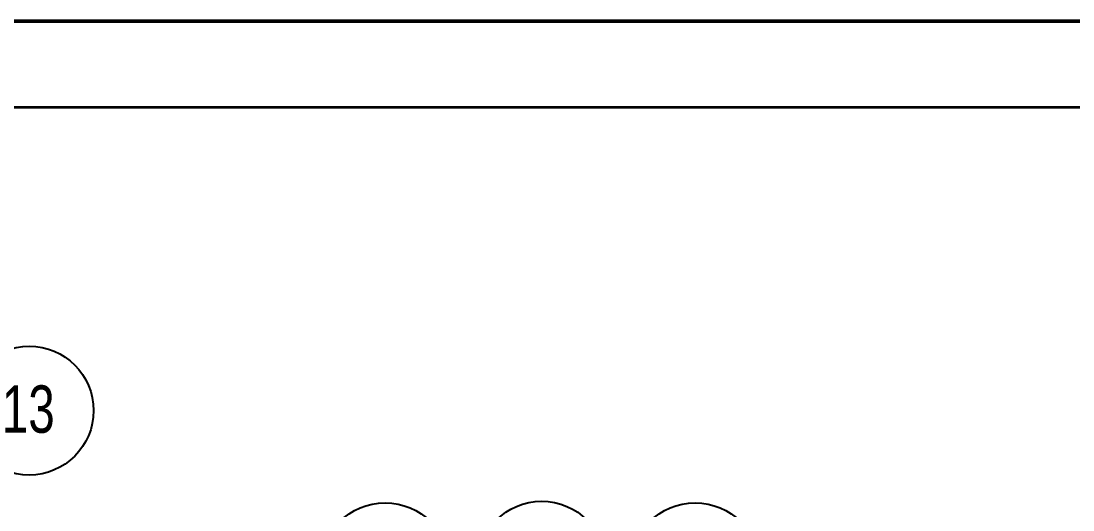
# Model space of a CAD drawing. Header units: millimetres. Extents: x 0 to 279, y 0 to 216.
# Drawn here: x 82.3 to 160, y 179.8 to 215.9 of the extents above; entities that cross this region are included whole.
import ezdxf

# ---------------------------------------------------------------- set-up
doc = ezdxf.new("R2010")
doc.units = ezdxf.units.MM
doc.layers.add('DIM', color=1, linetype='Continuous')
doc.layers.add('PAGE_BORDER', color=7, linetype='Continuous')
doc.styles.add('SLDTEXTSTYLE0', font='TXT', dxfattribs={"width": 0.75})

# ---------------------------------------------------------------- blocks, each defined once
blk = doc.blocks.new('SW_NOTE_3')
at = {"layer": 'DIM', "color": 0}
blk.add_circle((1.707, 4.438), 4.755, dxfattribs=at)
at = {"layer": 'DIM', "color": 0, "insert": (1.672, 6.302), "char_height": 3.5, "attachment_point": 2, "style": 'SLDTEXTSTYLE0'}
blk.add_mtext('1', dxfattribs=at)
blk = doc.blocks.new('SW_NOTE_4')
at = {"layer": 'DIM', "color": 0}
blk.add_circle((1.347, 4.561), 4.755, dxfattribs=at)
at = {"layer": 'DIM', "color": 0, "insert": (1.312, 6.424), "char_height": 3.5, "attachment_point": 2, "style": 'SLDTEXTSTYLE0'}
blk.add_mtext('2', dxfattribs=at)
blk = doc.blocks.new('SW_NOTE_11')
at = {"layer": 'DIM', "color": 0}
blk.add_circle((3.338, 3.387), 4.755, dxfattribs=at)
at = {"layer": 'DIM', "color": 0, "insert": (3.267, 5.251), "char_height": 3.5, "attachment_point": 2, "style": 'SLDTEXTSTYLE0'}
blk.add_mtext('13', dxfattribs=at)
blk = doc.blocks.new('SW_NOTE_12')
at = {"layer": 'DIM', "color": 0}
blk.add_circle((1.712, 4.436), 4.755, dxfattribs=at)
at = {"layer": 'DIM', "color": 0, "insert": (1.642, 6.3), "char_height": 3.5, "attachment_point": 2, "style": 'SLDTEXTSTYLE0'}
blk.add_mtext('14', dxfattribs=at)

msp = doc.modelspace()

# ---------------------------------------------------------------- linework, layer by layer
at = {"color": 7, "linetype": 'Continuous', "lineweight": 50}
msp.add_line((0, 215.9), (279.4, 215.9), dxfattribs=at)
at = {"layer": 'PAGE_BORDER', "lineweight": 35}
msp.add_line((6.35, 209.55), (273.05, 209.55), dxfattribs=at)

# ---------------------------------------------------------------- block references
at = {"layer": 'DIM'}
for name, p in [('SW_NOTE_11', (79.606, 183.754)), ('SW_NOTE_12', (107.517, 171.14)), ('SW_NOTE_4', (119.447, 171.132)), ('SW_NOTE_3', (130.419, 171.138))]:
    msp.add_blockref(name, p, dxfattribs=at)

doc.saveas('drawing.dxf')
